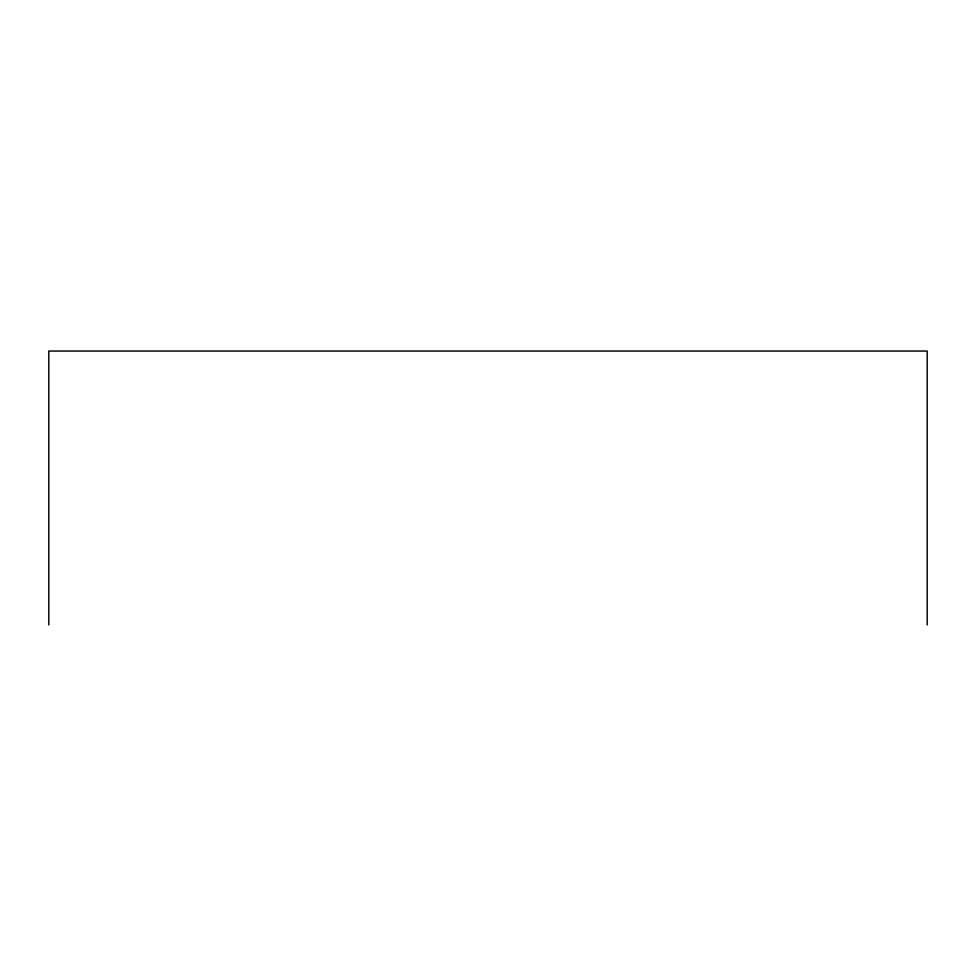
<?xml version="1.0" encoding="UTF-8"?>
<svg xmlns="http://www.w3.org/2000/svg" width="976" height="976" viewBox="0 0 976 976"><rect width="100%" height="100%" fill="white"/><g stroke="black" fill="none" stroke-linecap="round" stroke-linejoin="round"><path stroke-width="1.46" d="M927.2 624.945L927.2 351.055L48.8 351.055L48.8 624.945"/></g></svg>
